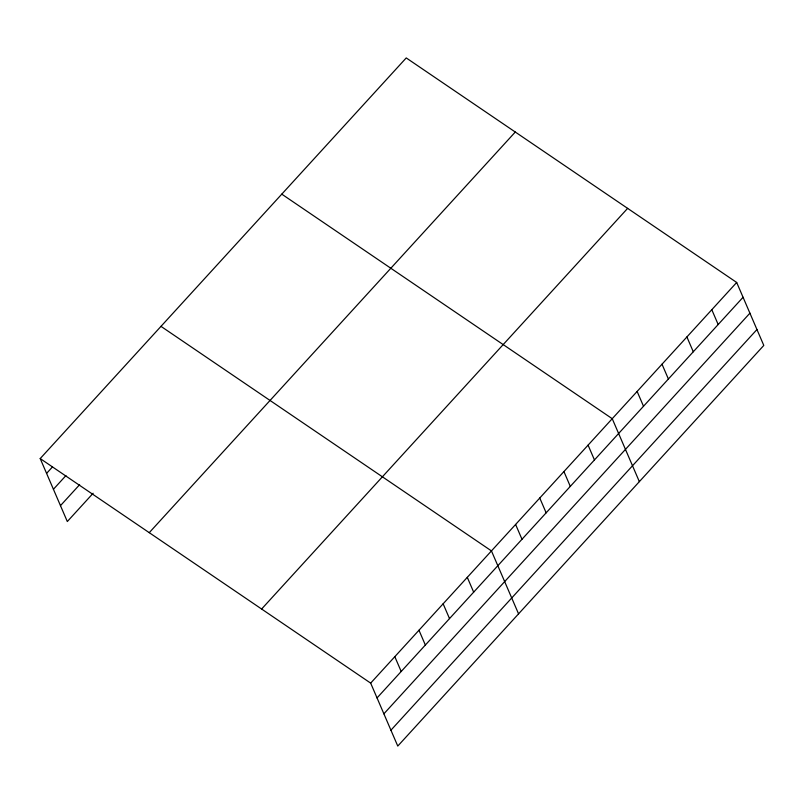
<?xml version="1.0" encoding="UTF-8"?>
<svg xmlns="http://www.w3.org/2000/svg" width="804" height="804" viewBox="0 0 804 804"><rect width="100%" height="100%" fill="white"/><g stroke="black" fill="none" stroke-linecap="round" stroke-linejoin="round"><path stroke-width="1.21" d="M40.2 458.571L406.231 57.928L736.685 282.465L763.8 345.429L397.769 746.072L370.664 683.119L40.2 458.571L67.315 521.535L93.133 493.264M46.582 473.385L52.411 467.003M53.426 489.274L65.918 475.596M60.471 505.646L79.636 484.671M149.253 532.67L515.284 132.027M261.612 609.02L627.633 208.367M370.664 683.119L736.685 282.465M377.036 697.932L743.067 297.279M383.88 713.821L749.911 313.168M390.935 730.183L756.956 329.539M281.782 194.146L612.236 418.693L639.351 481.646M160.991 326.364L491.445 550.901L518.56 613.864M711.801 309.711L718.173 324.525M686.907 336.956L693.289 351.77M662.014 364.202L668.395 379.016M637.13 391.447L643.512 406.261M588.076 445.135L594.457 459.948M563.926 471.576L570.297 486.39M539.765 498.018L546.147 512.831M515.605 524.459L521.987 539.273M467.295 577.342L473.667 592.156M443.135 603.784L449.516 618.608M418.974 630.236L425.356 645.049M394.814 656.677L401.196 671.491"/></g></svg>
